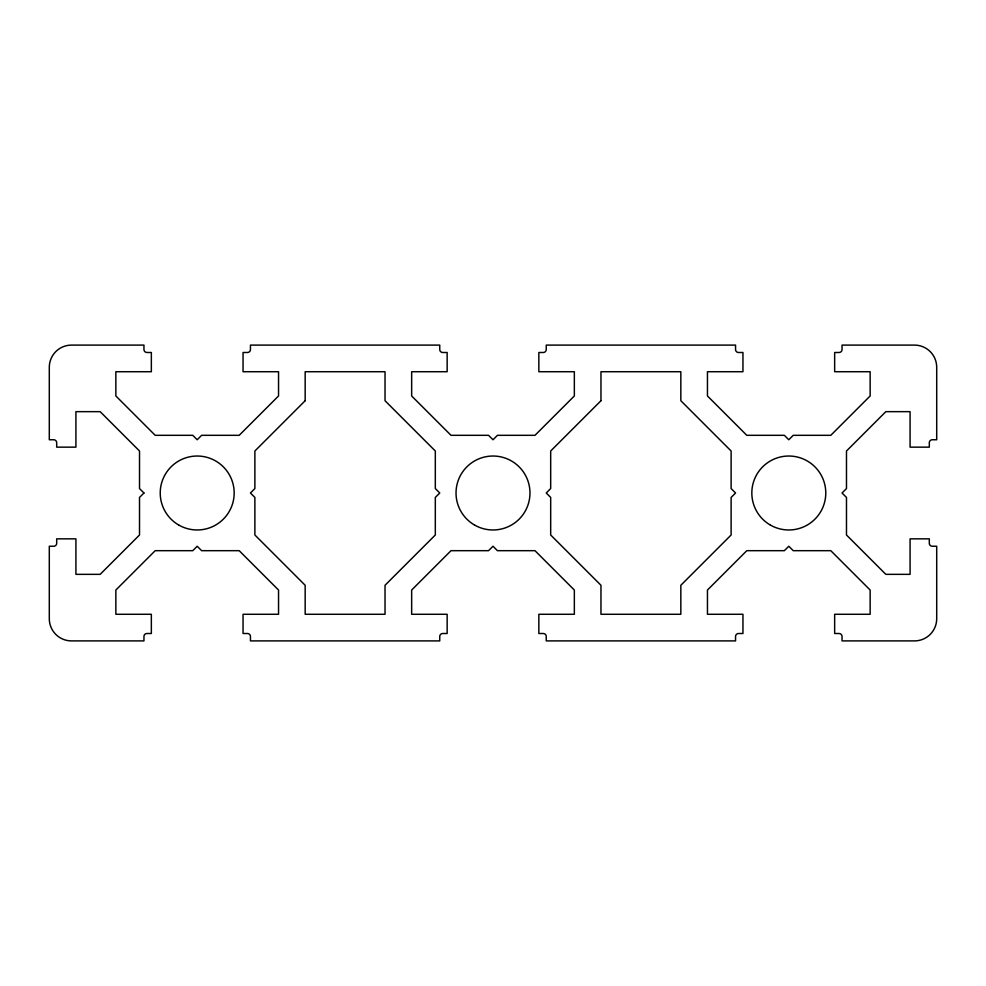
<?xml version="1.0" encoding="UTF-8"?>
<svg xmlns="http://www.w3.org/2000/svg" width="986" height="986" viewBox="0 0 986 986"><rect width="100%" height="100%" fill="white"/><g stroke="black" fill="none" stroke-linecap="round" stroke-linejoin="round"><path stroke-width="1.48" d="M143.956 493L139.519 497.437L139.519 534.991L100.165 574.345L75.922 574.345L75.922 538.849L56.695 538.849L56.695 543.286A2.958 2.958 0 0 1 53.737 546.244L49.3 546.244L49.3 618.715A22.185 22.185 0 0 0 71.485 640.9L143.956 640.9L143.956 636.463A2.958 2.958 0 0 1 146.914 633.505L151.351 633.505L151.351 614.278L115.855 614.278L115.855 590.035L155.209 550.681L192.763 550.681L197.2 546.244L201.637 550.681L239.191 550.681L278.545 590.035L278.545 614.278L243.049 614.278L243.049 633.505L247.486 633.505A2.958 2.958 0 0 1 250.444 636.463L250.444 640.9L439.756 640.9L439.756 636.463A2.958 2.958 0 0 1 442.714 633.505L447.151 633.505L447.151 614.278L411.655 614.278L411.655 590.035L451.009 550.681L488.563 550.681L493 546.244L497.437 550.681L534.991 550.681L574.345 590.035L574.345 614.278L538.849 614.278L538.849 633.505L543.286 633.505A2.958 2.958 0 0 1 546.244 636.463L546.244 640.9L735.556 640.9L735.556 636.463A2.958 2.958 0 0 1 738.514 633.505L742.951 633.505L742.951 614.278L707.455 614.278L707.455 590.035L746.809 550.681L784.363 550.681L788.8 546.244L793.237 550.681L830.791 550.681L870.145 590.035L870.145 614.278L834.649 614.278L834.649 633.505L839.086 633.505A2.958 2.958 0 0 1 842.044 636.463L842.044 640.9L914.515 640.9A22.185 22.185 0 0 0 936.7 618.715L936.7 546.244L932.263 546.244A2.958 2.958 0 0 1 929.305 543.286L929.305 538.849L910.078 538.849L910.078 574.345L885.835 574.345L846.481 534.991L846.481 497.437L842.044 493L846.481 488.563L846.481 451.009L885.835 411.655L910.078 411.655L910.078 447.151L929.305 447.151L929.305 442.714A2.958 2.958 0 0 1 932.263 439.756L936.7 439.756L936.7 367.285A22.185 22.185 0 0 0 914.515 345.1L842.044 345.1L842.044 349.537A2.958 2.958 0 0 1 839.086 352.495L834.649 352.495L834.649 371.722L870.145 371.722L870.145 395.965L830.791 435.319L793.237 435.319L788.8 439.756L784.363 435.319L746.809 435.319L707.455 395.965L707.455 371.722L742.951 371.722L742.951 352.495L738.514 352.495A2.958 2.958 0 0 1 735.556 349.537L735.556 345.1L546.244 345.1L546.244 349.537A2.958 2.958 0 0 1 543.286 352.495L538.849 352.495L538.849 371.722L574.345 371.722L574.345 395.965L534.991 435.319L497.437 435.319L493 439.756L488.563 435.319L451.009 435.319L411.655 395.965L411.655 371.722L447.151 371.722L447.151 352.495L442.714 352.495A2.958 2.958 0 0 1 439.756 349.537L439.756 345.1L250.444 345.1L250.444 349.537A2.958 2.958 0 0 1 247.486 352.495L243.049 352.495L243.049 371.722L278.545 371.722L278.545 395.965L239.191 435.319L201.637 435.319L197.2 439.756L192.763 435.319L155.209 435.319L115.855 395.965L115.855 371.722L151.351 371.722L151.351 352.495L146.914 352.495A2.958 2.958 0 0 1 143.956 349.537L143.956 345.1L71.485 345.1A22.185 22.185 0 0 0 49.3 367.285L49.3 439.756L53.737 439.756A2.958 2.958 0 0 1 56.695 442.714L56.695 447.151L75.922 447.151L75.922 411.655L100.165 411.655L139.519 451.009L139.519 488.563L143.956 493M305.167 400.723L254.881 451.009L254.881 488.563L250.444 493L254.881 497.437L254.881 534.991L305.167 585.277L305.167 614.278L385.033 614.278L385.033 585.277L435.319 534.991L435.319 497.437L439.756 493L435.319 488.563L435.319 451.009L385.033 400.723L385.033 371.722L305.167 371.722L305.167 400.723M600.967 400.723L550.681 451.009L550.681 488.563L546.244 493L550.681 497.437L550.681 534.991L600.967 585.277L600.967 614.278L680.833 614.278L680.833 585.277L731.119 534.991L731.119 497.437L735.556 493L731.119 488.563L731.119 451.009L680.833 400.723L680.833 371.722L600.967 371.722L600.967 400.723M178.712 525.02A36.975 36.975 0 0 0 234.175 493A36.975 36.975 0 0 0 178.712 460.98A36.975 36.975 0 0 0 178.712 525.02M474.512 525.02A36.975 36.975 0 0 0 529.975 493A36.975 36.975 0 0 0 474.512 460.98A36.975 36.975 0 0 0 474.512 525.02M770.312 525.02A36.975 36.975 0 0 0 825.775 493A36.975 36.975 0 0 0 770.312 460.98A36.975 36.975 0 0 0 770.312 525.02"/></g></svg>
